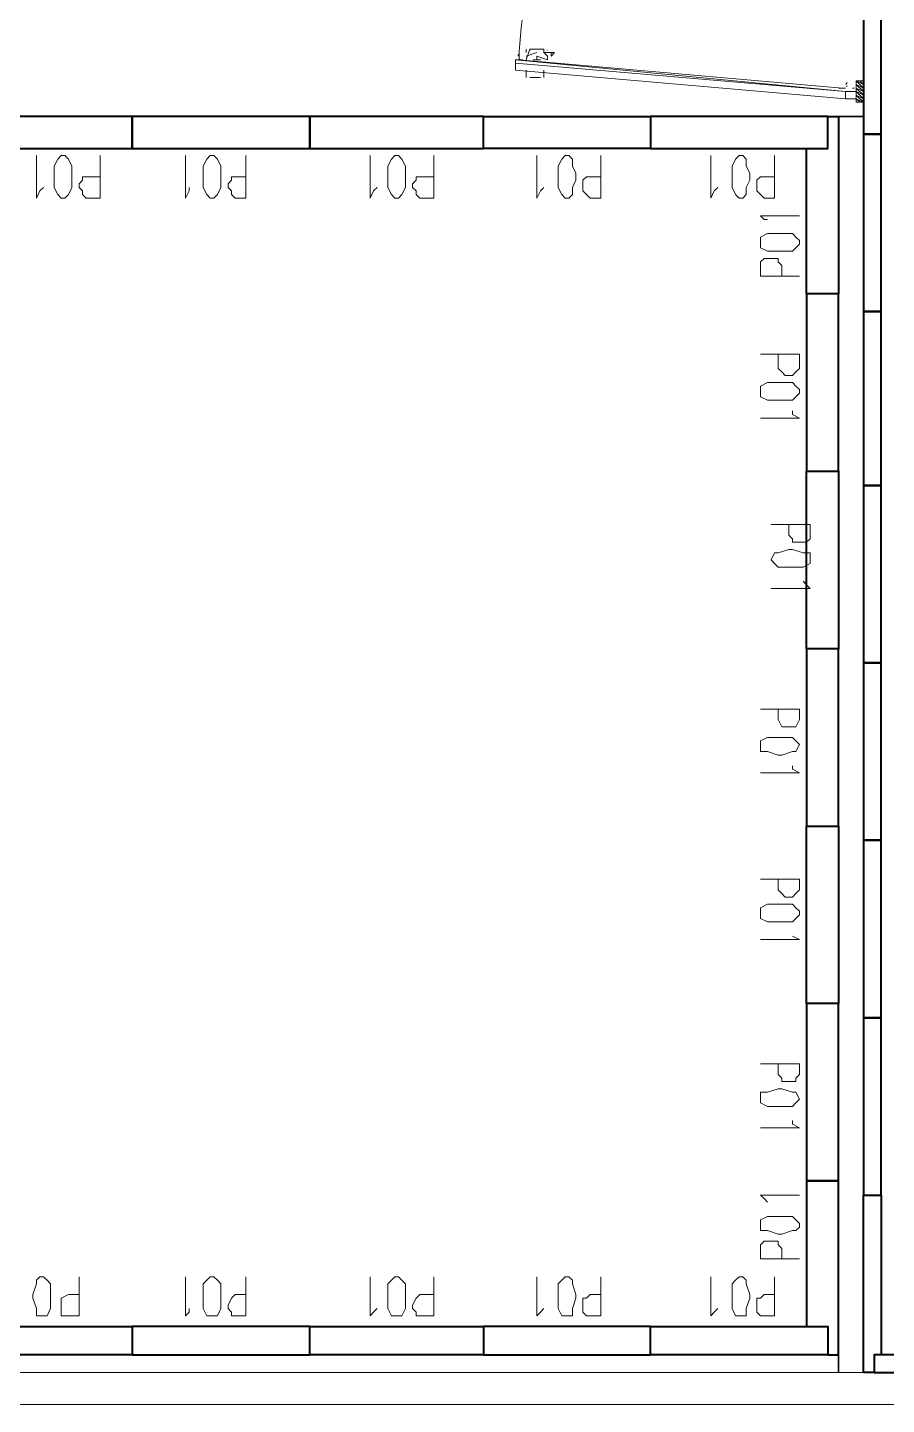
# Model space of a CAD drawing. Header units: inches. Extents: x 5 to 1823, y 18 to 726.
# Drawn here: x 501.39 to 506.82, y 299.56 to 308.28 of the extents above; entities that cross this region are included whole.
import ezdxf

# ---------------------------------------------------------------- set-up
doc = ezdxf.new("R2010")
doc.units = ezdxf.units.IN
doc.header["$MEASUREMENT"] = 0
for name, color, linetype in [('PDF2_01', 1, 'Continuous'), ('PDF2_D_Alvenaria', 7, 'Continuous'), ('PDF2_D_Paineis PUR 120mm', 5, 'Continuous'), ('PDF2_D_Paineis PUR 150mm', 1, 'Continuous'), ('PDF2_D_Portas', 6, 'Continuous'), ('PDF2_D_Textos Paineis Parede', 3, 'Continuous'), ('PDF2_PAREDE', 6, 'Continuous')]:
    doc.layers.add(name, color=color, linetype=linetype)

msp = doc.modelspace()

# ---------------------------------------------------------------- linework, layer by layer
at = {"layer": 'PDF2_01', "lineweight": 5}
msp.add_lwpolyline([(496.5709, 307.5117), (506.3151, 307.5117), (506.3151, 300.0577), (496.5709, 300.0577)], close=True, dxfattribs=at)
at = {"layer": 'PDF2_D_Alvenaria', "lineweight": 5}
msp.add_lwpolyline([(556.181, 299.5637), (476.3641, 299.5637), (476.3641, 312.3389), (476.5662, 312.3389), (476.5662, 299.7658), (496.1668, 299.7658), (496.1668, 307.7138), (496.3688, 307.7138), (496.3688, 299.7658), (556.181, 299.7658)], dxfattribs=at)
at = {"layer": 'PDF2_D_Paineis PUR 120mm', "lineweight": 40}
for points in [[(506.7866, 307.6015), (506.7866, 308.7241), (506.6743, 308.7241), (506.6743, 307.6015)], [(506.7866, 306.4789), (506.7866, 307.6015), (506.6743, 307.6015), (506.6743, 306.4789)], [(506.7866, 305.3788), (506.7866, 306.4789), (506.6743, 306.4789), (506.6743, 305.3788)], [(506.7866, 304.2562), (506.7866, 305.3788), (506.6743, 305.3788), (506.6743, 304.2562)], [(506.7866, 303.1336), (506.7866, 304.2562), (506.6743, 304.2562), (506.6743, 303.1336)], [(506.7866, 302.011), (506.7866, 303.1336), (506.6743, 303.1336), (506.6743, 302.011)], [(506.7866, 300.8884), (506.7866, 302.011), (506.6743, 302.011), (506.6743, 300.8884)], [(506.6743, 299.7658), (506.6743, 300.8884), (506.7866, 300.8884), (506.7866, 299.878), (506.7417, 299.878), (506.7417, 299.7658)], [(507.8643, 299.878), (506.7417, 299.878), (506.7417, 299.7658), (507.8643, 299.7658)]]:
    msp.add_lwpolyline(points, close=True, dxfattribs=at)
at = {"layer": 'PDF2_D_Paineis PUR 150mm', "lineweight": 40}
for points in [[(500.9266, 307.5117), (502.0492, 307.5117), (502.0492, 307.7138), (500.9266, 307.7138)], [(503.1718, 307.5117), (503.1718, 307.7138), (502.0492, 307.7138), (502.0492, 307.5117), (503.1718, 307.5117), (504.2719, 307.5117), (504.2719, 307.7138), (503.1718, 307.7138)], [(505.3272, 307.5117), (504.2719, 307.5117), (504.2719, 307.7138), (505.3272, 307.7138)], [(505.3272, 307.5117), (506.4498, 307.5117), (506.4498, 307.7138), (505.3272, 307.7138)], [(506.3151, 306.5912), (506.3151, 307.5117), (506.4498, 307.5117), (506.4498, 307.7138), (506.5171, 307.7138), (506.5171, 306.5912)], [(506.3151, 306.5912), (506.3151, 305.4686), (506.5171, 305.4686), (506.5171, 306.5912)], [(506.3151, 304.346), (506.3151, 305.4686), (506.5171, 305.4686), (506.5171, 304.346)], [(506.3151, 304.346), (506.3151, 303.2234), (506.5171, 303.2234), (506.5171, 304.346)], [(506.3151, 302.1008), (506.3151, 303.2234), (506.5171, 303.2234), (506.5171, 302.1008)], [(506.3151, 302.1008), (506.3151, 300.9782), (506.5171, 300.9782), (506.5171, 302.1008)], [(506.3151, 300.9782), (506.3151, 300.0577), (506.4498, 300.0577), (506.4498, 299.878), (506.5171, 299.878), (506.5171, 300.9782)], [(500.9266, 300.0577), (502.0492, 300.0577), (502.0492, 299.878), (500.9266, 299.878)], [(503.1718, 300.0577), (502.0492, 300.0577), (502.0492, 299.878), (503.1718, 299.878)], [(503.1718, 300.0577), (504.2719, 300.0577), (504.2719, 299.878), (503.1718, 299.878)], [(505.3272, 300.0577), (504.2719, 300.0577), (504.2719, 299.878), (505.3272, 299.878)], [(505.3272, 300.0577), (506.4498, 300.0577), (506.4498, 299.878), (505.3272, 299.878)]]:
    msp.add_lwpolyline(points, close=True, dxfattribs=at)
at = {"layer": 'PDF2_D_Portas', "lineweight": 5}
msp.add_lwpolyline([(504.4965, 308.073, -0.443488), (506.6294, 309.959), (506.6743, 309.9365), (506.6294, 309.959), (506.6519, 309.9365), (506.6294, 309.959), (506.6519, 309.9365), (506.6294, 309.9365), (506.6519, 309.9365)], format="xyb", dxfattribs=at)
for points in [[(504.5414, 308.1179), (504.5414, 308.1404)], [(504.6536, 308.1179), (504.6536, 308.1404), (504.5638, 308.1404), (504.5414, 308.073)], [(504.6087, 308.1179), (504.5414, 308.0955)], [(504.5638, 308.1404), (504.5638, 308.1404)], [(504.5638, 308.1404), (504.5638, 308.1404)], [(504.5863, 308.0955), (504.5863, 308.0955)], [(504.5863, 308.0955), (504.5863, 308.0955)], [(504.6985, 308.1179), (504.6985, 308.0955), (504.721, 308.1179), (504.6536, 308.1179), (504.6761, 308.0955), (504.6761, 308.073), (504.6087, 308.0955)], [(504.6536, 308.1179), (504.6536, 308.1179)], [(504.6761, 308.0955), (504.6761, 308.0955)], [(504.6761, 308.0955), (504.6761, 308.0955)], [(504.6985, 308.0955), (504.6985, 308.0955)], [(504.721, 308.1179), (504.721, 308.1179)], [(504.5189, 308.073), (504.4965, 308.073), (504.5189, 308.073), (504.4965, 308.073), (504.474, 308.073), (506.5621, 307.8709), (504.474, 308.0506)], [(504.474, 308.073), (504.474, 308.0506), (504.474, 308.0057), (506.5621, 307.826), (506.5845, 307.826), (506.607, 307.826), (506.6294, 307.826), (506.6519, 307.8036), (506.6294, 307.826), (506.6519, 307.8036), (506.6294, 307.826), (506.6743, 307.8036), (506.6743, 307.9383), (506.6294, 307.9383), (506.6294, 307.8036), (506.6743, 307.8036)], [(504.474, 308.073), (504.474, 308.073)], [(504.474, 308.073), (504.474, 308.073)], [(504.474, 308.073), (504.474, 308.073)], [(504.474, 308.0506), (504.474, 308.0506)], [(504.4965, 308.073), (504.4965, 308.073)], [(504.4965, 308.073), (504.4965, 308.073)], [(504.4965, 308.073), (504.4965, 308.073)], [(504.4965, 308.073), (504.4965, 308.073)], [(504.4965, 308.073), (504.4965, 308.073)], [(504.5189, 308.073), (504.5189, 308.073)], [(504.5189, 308.073), (504.5189, 308.073)], [(504.5189, 308.073), (504.5189, 308.073)], [(504.5414, 307.9608), (504.5414, 308.0057)], [(504.6312, 308.073), (504.5863, 308.073)], [(504.6312, 308.073), (504.6312, 308.073)], [(504.6536, 308.0057), (504.6536, 307.9608)], [(504.6761, 308.073), (504.6761, 308.073)], [(504.5638, 307.9608), (504.6312, 307.9608)], [(504.6312, 307.9608), (504.6312, 307.9608)], [(506.6743, 307.9159), (506.6294, 307.9383), (506.6743, 307.8934), (506.6294, 307.9383)], [(506.6294, 307.9159), (506.6743, 307.8709), (506.6294, 307.9159), (506.6743, 307.8934), (506.6294, 307.9159), (506.6743, 307.8934)], [(506.6743, 307.9383), (506.6519, 307.9383), (506.6743, 307.9159), (506.6519, 307.9383), (506.6743, 307.9159), (506.6519, 307.9383)], [(506.5171, 307.8934), (506.5171, 307.8934)], [(506.5171, 307.8934), (506.5171, 307.8934)], [(506.5621, 307.8934), (506.5396, 307.8934), (506.5171, 307.8934)], [(506.5171, 307.8934), (506.5171, 307.8934)], [(506.5171, 307.8934), (506.5171, 307.8934)], [(506.5396, 307.8934), (506.5396, 307.8934)], [(506.5396, 307.8934), (506.5396, 307.8934)], [(506.5396, 307.8934), (506.5396, 307.8934)], [(506.5396, 307.8934), (506.5396, 307.8934)], [(506.5621, 307.8934), (506.5621, 307.8934)], [(506.5621, 307.8934), (506.5621, 307.8934)], [(506.6743, 307.8485), (506.6294, 307.8709), (506.6743, 307.8485), (506.6294, 307.8709), (506.6743, 307.826), (506.6294, 307.8709), (506.607, 307.8709), (506.5845, 307.8709), (506.5621, 307.8709), (506.5621, 307.826)], [(506.607, 307.8709), (506.5845, 307.8709)], [(506.5845, 307.8485), (506.5845, 307.8485)], [(506.6294, 307.8934), (506.6743, 307.8485), (506.6294, 307.8934), (506.6743, 307.8709), (506.6294, 307.8934), (506.6743, 307.8709)], [(506.6294, 307.8485), (506.6743, 307.8036), (506.6294, 307.8485), (506.6743, 307.826), (506.6294, 307.8485), (506.6743, 307.826)], [(506.6519, 307.8036), (506.6294, 307.8036)]]:
    msp.add_lwpolyline(points, dxfattribs=at)
msp.add_lwpolyline([(504.6087, 308.073), (504.6087, 308.0955), (504.6087, 308.073), (504.6087, 308.0955)], close=True, dxfattribs=at)
at = {"layer": 'PDF2_D_Portas', "lineweight": 0}
msp.add_lwpolyline([(504.4965, 308.073), (506.5396, 307.8934)], dxfattribs=at)
at = {"layer": 'PDF2_D_Portas', "lineweight": 5}
for centre, radius, start, end in [((504.4628, 308.0842), 0.0337, 25.11532, 38.48902), ((504.4628, 308.0842), 0.0337, 10.77809, 34.60143), ((504.8346, 308.0657), 0.2784, 164.69725, 166.25976), ((504.5751, 308.1067), 0.0337, 85.64541, 106.15364), ((504.4165, 308.0122), 0.2857, 25.22321, 25.54041), ((506.5957, 307.9046), 0.0337, 135.40159, 159.22468), ((506.5957, 307.9046), 0.0337, 135.40159, 159.22468), ((506.5957, 307.8822), 0.0337, 131.51091, 144.88862), ((506.6182, 307.8373), 0.0561, 89.99931, 102.75013)]:
    msp.add_arc(centre, radius, start, end, dxfattribs=at)
at = {"layer": 'PDF2_D_Textos Paineis Parede', "lineweight": 5}
for points in [[(501.4879, 307.2647), (501.4654, 307.2423), (501.443, 307.1974), (501.443, 307.4668)], [(501.8471, 307.4668), (501.8471, 307.1974), (501.7573, 307.1974), (501.7349, 307.2198), (501.7349, 307.2423), (501.7124, 307.2647), (501.7124, 307.2872), (501.7349, 307.3096), (501.7349, 307.3321), (501.7573, 307.3321), (501.8471, 307.3321)], [(502.4084, 307.2647), (502.4084, 307.2423), (502.386, 307.1974), (502.386, 307.4668)], [(502.7677, 307.4668), (502.7677, 307.1974), (502.7003, 307.1974), (502.6779, 307.2198), (502.6779, 307.2423), (502.6554, 307.2647), (502.6554, 307.2872), (502.6779, 307.3096), (502.6779, 307.3321), (502.7003, 307.3321), (502.7677, 307.3321)], [(503.5984, 307.2647), (503.5759, 307.2423), (503.5535, 307.1974), (503.5535, 307.4668)], [(503.9576, 307.4668), (503.9576, 307.1974), (503.8678, 307.1974), (503.8454, 307.2198), (503.8454, 307.2423), (503.8229, 307.2647), (503.8229, 307.2872), (503.8454, 307.3096), (503.8454, 307.3321), (503.8678, 307.3321), (503.9576, 307.3321)], [(504.6536, 307.2647), (504.6312, 307.2423), (504.6087, 307.1974), (504.6087, 307.4668)], [(505.0129, 307.4668), (505.0129, 307.1974), (504.9455, 307.1974), (504.9231, 307.2198), (504.9006, 307.2423), (504.9006, 307.2647), (504.9006, 307.2872), (504.9006, 307.3096), (504.9231, 307.3321), (504.9455, 307.3321), (505.0129, 307.3321)], [(505.7538, 307.2647), (505.7313, 307.2423), (505.7089, 307.1974), (505.7089, 307.4668)], [(506.113, 307.4668), (506.113, 307.1974), (506.0457, 307.1974), (506.0232, 307.2198), (506.0008, 307.2423), (506.0008, 307.2647), (506.0008, 307.2872), (506.0008, 307.3096), (506.0232, 307.3321), (506.0457, 307.3321), (506.113, 307.3321)], [(506.0681, 307.0627), (506.0457, 307.0627), (506.0232, 307.0851), (506.2702, 307.0851)], [(506.2702, 306.7034), (506.0232, 306.7034), (506.0232, 306.7708), (506.0232, 306.7933), (506.0457, 306.8157), (506.0681, 306.8157), (506.113, 306.8157), (506.1355, 306.8157), (506.1355, 306.7933), (506.1579, 306.7708), (506.1579, 306.7034)], [(506.0232, 306.2095), (506.2702, 306.2095), (506.2702, 306.1197), (506.2477, 306.0972), (506.2253, 306.0748), (506.1804, 306.0748), (506.1579, 306.0972), (506.1355, 306.1197), (506.1355, 306.2095)], [(506.2253, 305.8503), (506.2253, 305.8278), (506.2702, 305.8054), (506.0232, 305.8054)], [(506.0906, 305.1318), (506.3375, 305.1318), (506.3375, 305.0644), (506.3375, 305.042), (506.3151, 305.0195), (506.2926, 305.0195), (506.2477, 305.0195), (506.2253, 305.0195), (506.2253, 305.042), (506.2028, 305.0644), (506.2028, 305.1318)], [(506.2926, 304.7726), (506.3151, 304.7501), (506.3375, 304.7277), (506.0906, 304.7277)], [(506.0232, 303.9643), (506.2702, 303.9643), (506.2702, 303.8969), (506.2477, 303.852), (506.2253, 303.852), (506.1804, 303.852), (506.1579, 303.852), (506.1355, 303.8969), (506.1355, 303.9643)], [(506.2253, 303.6051), (506.2253, 303.5826), (506.2702, 303.5602), (506.0232, 303.5602)], [(506.0232, 302.8866), (506.2702, 302.8866), (506.2702, 302.8192), (506.2477, 302.7968), (506.2253, 302.7743), (506.1804, 302.7743), (506.1579, 302.7968), (506.1355, 302.8192), (506.1355, 302.8866)], [(506.2253, 302.5274), (506.2702, 302.5049), (506.0232, 302.5049)], [(506.0232, 301.7191), (506.2702, 301.7191), (506.2702, 301.6517), (506.2477, 301.6293), (506.2477, 301.6068), (506.2253, 301.6068), (506.1804, 301.6068), (506.1579, 301.6068), (506.1579, 301.6293), (506.1355, 301.6517), (506.1355, 301.7191)], [(506.2253, 301.3599), (506.2253, 301.3374), (506.2702, 301.315), (506.0232, 301.315)], [(506.0681, 300.8435), (506.0457, 300.8659), (506.0232, 300.8884), (506.2702, 300.8884)], [(506.2702, 300.4842), (506.0232, 300.4842), (506.0232, 300.5516), (506.0232, 300.574), (506.0457, 300.5965), (506.0681, 300.5965), (506.113, 300.5965), (506.1355, 300.5965), (506.1355, 300.574), (506.1579, 300.5516), (506.1579, 300.4842)], [(501.7124, 300.372), (501.7124, 300.125), (501.6451, 300.125), (501.6002, 300.125), (501.6002, 300.1475), (501.6002, 300.1699), (501.6002, 300.1924), (501.6002, 300.2373), (501.6451, 300.2597), (501.7124, 300.2597)], [(502.4084, 300.1699), (502.4084, 300.1475), (502.386, 300.125), (502.386, 300.372)], [(502.7677, 300.372), (502.7677, 300.125), (502.7003, 300.125), (502.6779, 300.125), (502.6779, 300.1475), (502.6554, 300.1699), (502.6554, 300.1924), (502.6779, 300.2373), (502.7003, 300.2597), (502.7677, 300.2597)], [(503.5984, 300.1699), (503.5759, 300.1475), (503.5535, 300.125), (503.5535, 300.372)], [(503.9576, 300.372), (503.9576, 300.125), (503.8678, 300.125), (503.8454, 300.125), (503.8454, 300.1475), (503.8229, 300.1699), (503.8229, 300.1924), (503.8454, 300.2373), (503.8678, 300.2597), (503.9576, 300.2597)], [(504.6536, 300.1699), (504.6312, 300.1475), (504.6087, 300.125), (504.6087, 300.372)], [(505.0129, 300.372), (505.0129, 300.125), (504.9455, 300.125), (504.9231, 300.125), (504.9006, 300.1475), (504.9006, 300.1699), (504.9006, 300.1924), (504.9006, 300.2373), (504.9231, 300.2373), (504.9455, 300.2597), (505.0129, 300.2597)], [(505.7538, 300.1699), (505.7313, 300.1475), (505.7089, 300.125), (505.7089, 300.372)], [(506.113, 300.372), (506.113, 300.125), (506.0457, 300.125), (506.0232, 300.125), (506.0008, 300.1475), (506.0008, 300.1699), (506.0008, 300.1924), (506.0008, 300.2373), (506.0232, 300.2373), (506.0457, 300.2597), (506.113, 300.2597)]]:
    msp.add_lwpolyline(points, dxfattribs=at)
for points in [[(501.6226, 307.1974), (501.6451, 307.2198), (501.6675, 307.2647), (501.6675, 307.3096), (501.6675, 307.3546), (501.6675, 307.3995), (501.6451, 307.4444), (501.6226, 307.4668), (501.6002, 307.4668), (501.5777, 307.4444), (501.5553, 307.3995), (501.5553, 307.3546), (501.5553, 307.3096), (501.5553, 307.2647), (501.5777, 307.2198), (501.6002, 307.1974)], [(502.5656, 307.1974), (502.588, 307.2198), (502.6105, 307.2647), (502.6105, 307.3096), (502.6105, 307.3546), (502.6105, 307.3995), (502.588, 307.4444), (502.5656, 307.4668), (502.5431, 307.4668), (502.5207, 307.4444), (502.4982, 307.3995), (502.4982, 307.3546), (502.4982, 307.3096), (502.4982, 307.2647), (502.5207, 307.2198), (502.5431, 307.1974)], [(503.7331, 307.1974), (503.7556, 307.2198), (503.778, 307.2647), (503.778, 307.3096), (503.778, 307.3546), (503.778, 307.3995), (503.7556, 307.4444), (503.7331, 307.4668), (503.7106, 307.4668), (503.6882, 307.4444), (503.6657, 307.3995), (503.6657, 307.3546), (503.6657, 307.3096), (503.6657, 307.2647), (503.6882, 307.2198), (503.7106, 307.1974)], [(504.8108, 307.1974), (504.8332, 307.2198), (504.8332, 307.2647), (504.8557, 307.3096), (504.8557, 307.3546), (504.8332, 307.3995), (504.8332, 307.4444), (504.8108, 307.4668), (504.7883, 307.4668), (504.7659, 307.4444), (504.7434, 307.3995), (504.7434, 307.3546), (504.7434, 307.3096), (504.7434, 307.2647), (504.7659, 307.2198), (504.7883, 307.1974)], [(505.9109, 307.1974), (505.9334, 307.2198), (505.9334, 307.2647), (505.9558, 307.3096), (505.9558, 307.3546), (505.9334, 307.3995), (505.9334, 307.4444), (505.9109, 307.4668), (505.8885, 307.4668), (505.866, 307.4444), (505.8436, 307.3995), (505.8436, 307.3546), (505.8436, 307.3096), (505.8436, 307.2647), (505.866, 307.2198), (505.8885, 307.1974)], [(506.0232, 306.9055), (506.0232, 306.8831), (506.0681, 306.8606), (506.1355, 306.8606), (506.1579, 306.8606), (506.2253, 306.8606), (506.2477, 306.8831), (506.2702, 306.9055), (506.2702, 306.928), (506.2477, 306.9504), (506.2253, 306.9729), (506.1579, 306.9729), (506.1355, 306.9729), (506.0681, 306.9729), (506.0232, 306.9504), (506.0232, 306.928)], [(506.2702, 305.985), (506.2477, 306.0074), (506.2253, 306.0299), (506.1579, 306.0299), (506.1355, 306.0299), (506.0681, 306.0299), (506.0232, 306.0074), (506.0232, 305.985), (506.0232, 305.9625), (506.0232, 305.9401), (506.0681, 305.9176), (506.1355, 305.9176), (506.1579, 305.9176), (506.2253, 305.9176), (506.2477, 305.9401), (506.2702, 305.9625)], [(506.3375, 304.9073), (506.3375, 304.9522), (506.2926, 304.9522), (506.2253, 304.9746), (506.2028, 304.9746), (506.1355, 304.9522), (506.113, 304.9522), (506.0906, 304.9073), (506.113, 304.8848), (506.1355, 304.8624), (506.2028, 304.8624), (506.2253, 304.8624), (506.2926, 304.8624), (506.3375, 304.8848)], [(506.2702, 303.7398), (506.2477, 303.7622), (506.2253, 303.7847), (506.1579, 303.7847), (506.1355, 303.7847), (506.0681, 303.7847), (506.0232, 303.7622), (506.0232, 303.7398), (506.0232, 303.6949), (506.0681, 303.6949), (506.1355, 303.6724), (506.1579, 303.6724), (506.2253, 303.6949), (506.2477, 303.6949)], [(506.2702, 302.6845), (506.2477, 302.707), (506.2253, 302.7294), (506.1579, 302.7294), (506.1355, 302.7294), (506.0681, 302.7294), (506.0232, 302.707), (506.0232, 302.6845), (506.0232, 302.6621), (506.0232, 302.6396), (506.0681, 302.6172), (506.1355, 302.6172), (506.1579, 302.6172), (506.2253, 302.6172), (506.2477, 302.6396), (506.2702, 302.6621)], [(506.2702, 301.4946), (506.2477, 301.5395), (506.2253, 301.5395), (506.1579, 301.5619), (506.1355, 301.5619), (506.0681, 301.5395), (506.0232, 301.5395), (506.0232, 301.4946), (506.0232, 301.4721), (506.0681, 301.4497), (506.1355, 301.4497), (506.1579, 301.4497), (506.2253, 301.4497), (506.2477, 301.4721)], [(506.0232, 300.6863), (506.0232, 300.6639), (506.0681, 300.6639), (506.1355, 300.6414), (506.1579, 300.6414), (506.2253, 300.6639), (506.2477, 300.6639), (506.2702, 300.6863), (506.2702, 300.7088), (506.2477, 300.7312), (506.2253, 300.7537), (506.1579, 300.7537), (506.1355, 300.7537), (506.0681, 300.7537), (506.0232, 300.7312), (506.0232, 300.7088)], [(501.4879, 300.125), (501.5104, 300.125), (501.5328, 300.1699), (501.5328, 300.2373), (501.5328, 300.2597), (501.5328, 300.3271), (501.5104, 300.3495), (501.4879, 300.372), (501.4654, 300.372), (501.443, 300.3495), (501.443, 300.3271), (501.4205, 300.2597), (501.4205, 300.2373), (501.443, 300.1699), (501.443, 300.125), (501.4654, 300.125)], [(502.5656, 300.125), (502.588, 300.125), (502.6105, 300.1699), (502.6105, 300.2373), (502.6105, 300.2597), (502.6105, 300.3271), (502.588, 300.3495), (502.5656, 300.372), (502.5431, 300.372), (502.5207, 300.3495), (502.4982, 300.3271), (502.4982, 300.2597), (502.4982, 300.2373), (502.4982, 300.1699), (502.5207, 300.125), (502.5431, 300.125)], [(503.7331, 300.125), (503.7556, 300.125), (503.778, 300.1699), (503.778, 300.2373), (503.778, 300.2597), (503.778, 300.3271), (503.7556, 300.3495), (503.7331, 300.372), (503.7106, 300.372), (503.6882, 300.3495), (503.6657, 300.3271), (503.6657, 300.2597), (503.6657, 300.2373), (503.6657, 300.1699), (503.6882, 300.125), (503.7106, 300.125)], [(504.8108, 300.125), (504.8332, 300.125), (504.8332, 300.1699), (504.8557, 300.2373), (504.8557, 300.2597), (504.8332, 300.3271), (504.8332, 300.3495), (504.8108, 300.372), (504.7883, 300.372), (504.7659, 300.3495), (504.7434, 300.3271), (504.7434, 300.2597), (504.7434, 300.2373), (504.7434, 300.1699), (504.7659, 300.125), (504.7883, 300.125)], [(505.9109, 300.125), (505.9334, 300.125), (505.9334, 300.1699), (505.9558, 300.2373), (505.9558, 300.2597), (505.9334, 300.3271), (505.9334, 300.3495), (505.9109, 300.372), (505.8885, 300.372), (505.866, 300.3495), (505.8436, 300.3271), (505.8436, 300.2597), (505.8436, 300.2373), (505.8436, 300.1699), (505.866, 300.125), (505.8885, 300.125)]]:
    msp.add_lwpolyline(points, close=True, dxfattribs=at)
at = {"layer": 'PDF2_PAREDE', "lineweight": 35}
msp.add_lwpolyline([(506.5171, 299.7658), (506.5171, 307.7138), (506.6743, 307.7138), (506.6743, 299.7658)], dxfattribs=at)

doc.saveas('drawing.dxf')
